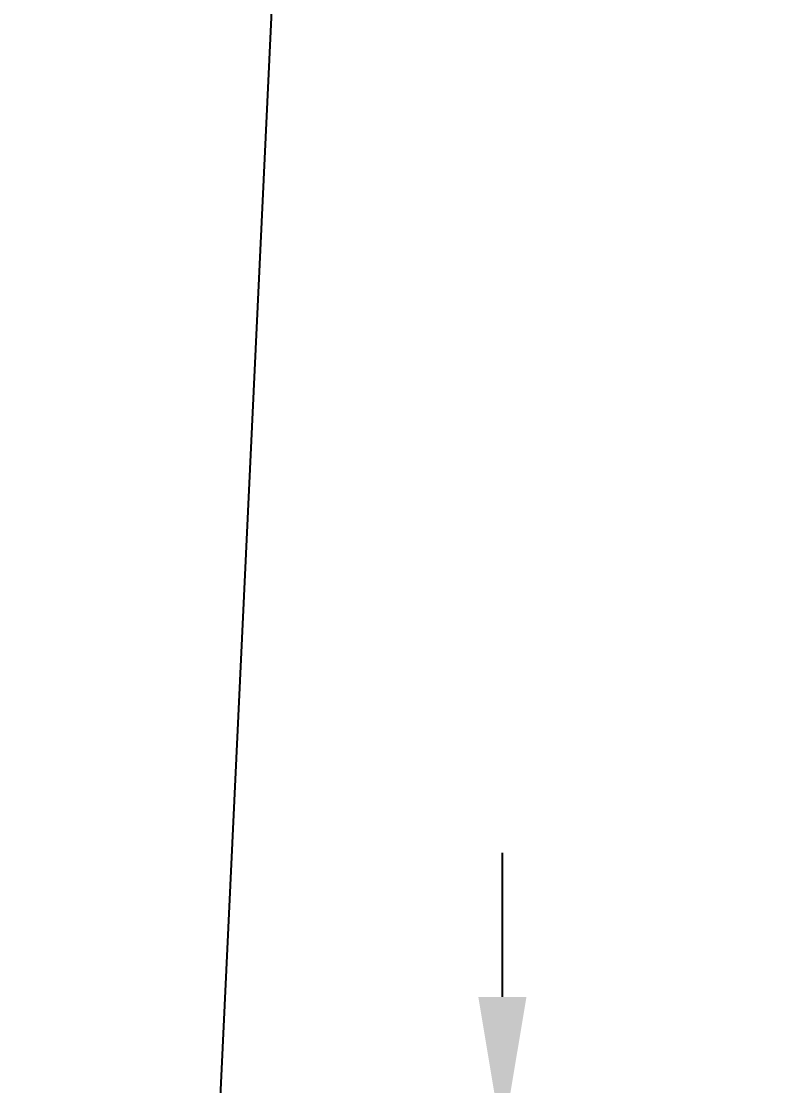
# Model space of a CAD drawing. Header units: millimetres. Extents: x 0 to 6631, y 0 to 4689.
# Drawn here: x 1571.9 to 1786.1, y 3645.2 to 3946.2 of the extents above; entities that cross this region are included whole.
import ezdxf

# ---------------------------------------------------------------- set-up
doc = ezdxf.new("R2010")
doc.units = ezdxf.units.MM
doc.header["$LTSCALE"] = 13
doc.layers.add('尺寸', color=3, linetype='Continuous')
doc.layers.add('注释', color=2, linetype='Continuous')
doc.styles.add('SLDTEXTSTYLE0', font='hyswlongfangsong.ttf')
doc.styles.get("Standard").update_dxf_attribs({"font": 'gbenor.shx', "bigfont": 'gbcbig.shx'})
doc.dimstyles.new('SLDDIMSTYLE0', dxfattribs={"dimtxt": 50, "dimasz": 40.8, "dimexe": 0, "dimexo": 0.0625, "dimgap": 12.5, "dimtad": 2, "dimdec": 0, "dimrnd": 1e-09, "dimzin": 12, "dimdsep": 46, "dimtxsty": 'SLDTEXTSTYLE0', "dimsah": 1, "dimcen": 0.09, "dimadec": 0, "dimazin": 3, "dimtfac": 1, "dimtdec": 0, "dimtmove": 0, "dimatfit": 0, "dimfxl": 1, "dimfrac": 2, "dimtolj": 1, "dimtzin": 12, "dimarcsym": 0})
doc.dimstyles.new('SLDDIMSTYLE2', dxfattribs={"dimtxt": 0.18, "dimasz": 40.8, "dimexe": 0, "dimexo": 0.0625, "dimgap": 0, "dimtad": 0, "dimtih": 1, "dimtoh": 1, "dimdec": 0, "dimrnd": 1e-09, "dimzin": 0, "dimdsep": 46, "dimtxsty": 'Standard', "dimsah": 1, "dimcen": 0.09, "dimadec": 0, "dimazin": 0, "dimtfac": 40.8, "dimtdec": 0, "dimtofl": 0, "dimtmove": 0, "dimatfit": 3, "dimfxl": 1, "dimfrac": 2, "dimtolj": 1, "dimtzin": 0, "dimarcsym": 0})

# ---------------------------------------------------------------- blocks, each defined once
blk = doc.blocks.new('*D9')
at = {"layer": 'Defpoints', "color": 0, "transparency": 16777216}
for p in [(1595.15, 3629.53), (1707.95, 3629.53), (1547.62, 3503.65)]:
    blk.add_point(p, dxfattribs=at)
at = {"layer": '尺寸', "color": 0, "lineweight": -2, "transparency": 16777216}
for p, q in [((1707.95, 3670.33), (1707.95, 3711.13)), ((1595.21, 3629.53), (1707.95, 3629.53)), ((1707.95, 3629.53), (1707.95, 3503.65)), ((1547.68, 3503.65), (1707.95, 3503.65)), ((1707.95, 3462.85), (1707.95, 3332.85))]:
    blk.add_line(p, q, dxfattribs=at)
at = {"layer": '尺寸', "color": 0, "transparency": 16777216}
for points in [[(1701.15, 3670.33), (1714.75, 3670.33), (1707.95, 3629.53)], [(1701.15, 3462.85), (1714.75, 3462.85), (1707.95, 3503.65)]]:
    blk.add_solid(points, dxfattribs=at)
at = {"layer": '尺寸', "color": 0, "transparency": 16777216, "insert": (1720.45, 3377.45), "char_height": 50, "attachment_point": 2, "rotation": 90, "style": 'SLDTEXTSTYLE0'}
blk.add_mtext('\\A1;126', dxfattribs=at)

msp = doc.modelspace()

# ---------------------------------------------------------------- dimensions: what is measured, and where the dimension line sits
at = {"layer": '尺寸'}
dim = msp.add_linear_dim(base=(1707.95, 3629.53), p1=(1547.62, 3503.65), p2=(1595.15, 3629.53), angle=90, dimstyle='SLDDIMSTYLE0', dxfattribs=at)
dim.commit()
dim.dimension.update_dxf_attribs({"geometry": '*D9', "text_midpoint": (1707.95, 3377.45), "dimtype": 160})

# ---------------------------------------------------------------- leaders
at = {"layer": '注释'}
msp.add_leader([(1622.45, 3519.65), (1648.52, 4069.9)], dimstyle='SLDDIMSTYLE2', dxfattribs=at)

doc.saveas('drawing.dxf')
